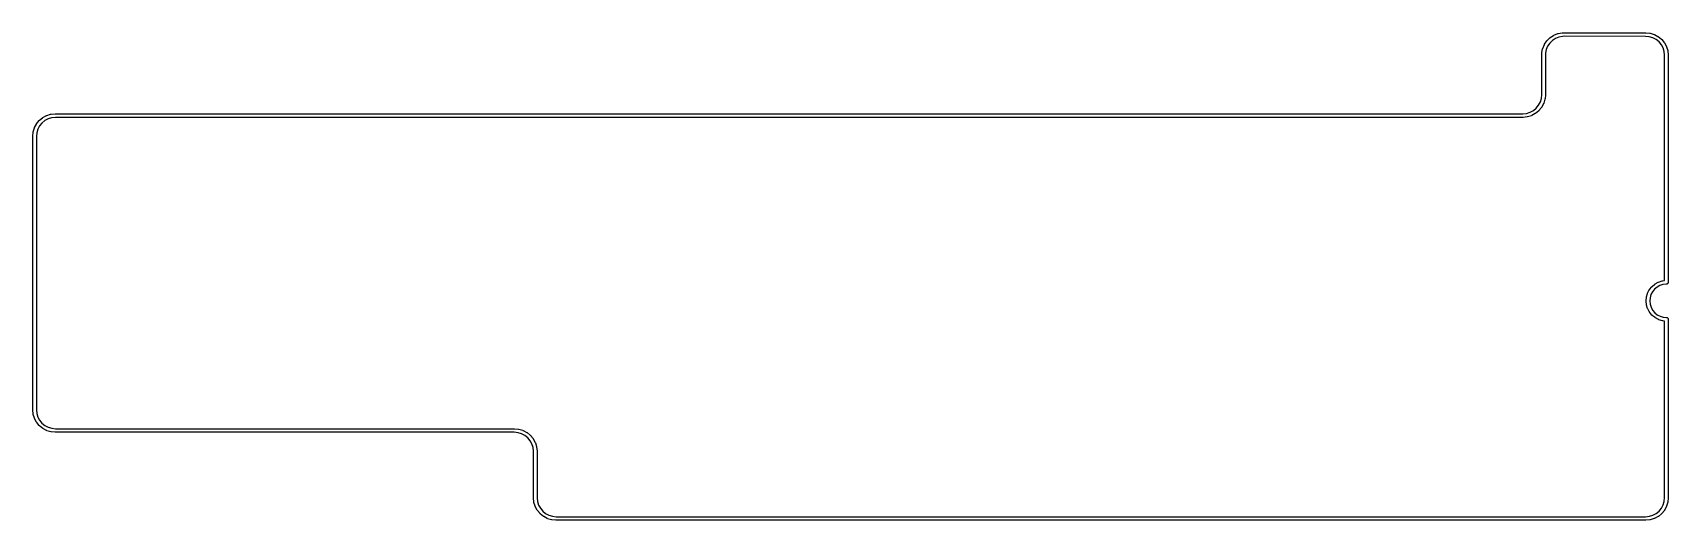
# Model space of a CAD drawing. Extents: x 74.2 to 163.8, y -90.1 to -63.4.
import ezdxf

# ---------------------------------------------------------------- set-up
doc = ezdxf.new("R2010")
doc.units = 0
doc.layers.add('BLACK', color=7, linetype='CONTINUOUS')

msp = doc.modelspace()

# ---------------------------------------------------------------- linework, layer by layer
at = {"layer": 'BLACK', "linetype": 'CONTINUOUS'}
for p, q in [((157.336, -63.6686), (157.523, -63.5462)), ((157.523, -63.5462), (157.524, -63.5455)), ((157.523, -63.5462), (157.523, -63.5462)), ((157.523, -63.5462), (157.523, -63.5462)), ((157.524, -63.5455), (157.532, -63.5414)), ((157.532, -63.5414), (157.54, -63.5372)), ((157.54, -63.5372), (157.747, -63.4534)), ((157.747, -63.4534), (157.748, -63.4529)), ((157.747, -63.4534), (157.747, -63.4534)), ((157.747, -63.4534), (157.747, -63.4534)), ((157.748, -63.4529), (157.757, -63.4504)), ((157.757, -63.4504), (157.765, -63.4479)), ((157.765, -63.4479), (157.984, -63.4058)), ((158.015, -63.6036), (157.813, -63.6424)), ((157.984, -63.4058), (157.986, -63.4056)), ((157.986, -63.4056), (157.992, -63.4051)), ((157.992, -63.4051), (157.999, -63.4041)), ((157.999, -63.4041), (158.101, -63.3994)), ((158.11, -63.5992), (158.015, -63.6036)), ((158.101, -63.3994), (158.103, -63.3992)), ((158.103, -63.3992), (162.565, -63.4)), ((162.555, -63.6), (158.11, -63.5992)), ((162.762, -63.6203), (162.555, -63.6)), ((162.565, -63.4), (162.57, -63.4005)), ((162.57, -63.4005), (162.57, -63.4005)), ((162.57, -63.4005), (162.792, -63.4222)), ((162.957, -63.6791), (162.762, -63.6203)), ((162.792, -63.4222), (162.793, -63.4224)), ((162.793, -63.4224), (162.802, -63.4243)), ((162.802, -63.4243), (162.811, -63.426)), ((162.811, -63.426), (163.024, -63.4905)), ((163.024, -63.4905), (163.024, -63.4905)), ((163.024, -63.4905), (163.026, -63.4909)), ((163.026, -63.4909), (163.034, -63.4945)), ((163.034, -63.4945), (163.043, -63.4979)), ((163.043, -63.4979), (163.239, -63.6027)), ((163.239, -63.6027), (163.239, -63.6027)), ((163.239, -63.6027), (163.239, -63.6027)), ((163.239, -63.6027), (163.241, -63.6033)), ((163.241, -63.6033), (163.248, -63.6085)), ((163.248, -63.6085), (163.256, -63.6135)), ((163.256, -63.6135), (163.429, -63.7545)), ((156.872, -64.5111), (156.873, -64.4964)), ((156.872, -66.7971), (156.872, -64.5111)), ((156.873, -64.4964), (156.875, -64.4911)), ((156.875, -64.4911), (156.92, -64.2771)), ((156.92, -64.277), (156.921, -64.2757)), ((156.92, -64.2771), (156.92, -64.277)), ((156.92, -64.2771), (156.92, -64.2771)), ((156.921, -64.2757), (156.923, -64.2671)), ((156.923, -64.2671), (156.926, -64.2585)), ((156.926, -64.2585), (157.014, -64.0533)), ((157.014, -64.052), (157.019, -64.0442)), ((157.014, -64.0533), (157.014, -64.052)), ((157.019, -64.0442), (157.023, -64.0362)), ((157.023, -64.0362), (157.149, -63.852)), ((157.114, -64.328), (157.072, -64.5265)), ((157.194, -64.1409), (157.114, -64.328)), ((157.149, -63.852), (157.15, -63.8509)), ((157.15, -63.8509), (157.156, -63.844)), ((157.156, -63.844), (157.162, -63.8371)), ((157.162, -63.8371), (157.321, -63.6808)), ((157.309, -63.9729), (157.194, -64.1409)), ((157.454, -63.8304), (157.309, -63.9729)), ((157.321, -63.6808), (157.322, -63.6798)), ((157.321, -63.6808), (157.321, -63.6808)), ((157.321, -63.6808), (157.321, -63.6808)), ((157.322, -63.6798), (157.329, -63.6743)), ((157.329, -63.6743), (157.336, -63.6686)), ((157.624, -63.7188), (157.454, -63.8304)), ((157.813, -63.6424), (157.624, -63.7188)), ((163.137, -63.7747), (162.957, -63.6791)), ((163.295, -63.9033), (163.137, -63.7747)), ((163.424, -64.06), (163.295, -63.9033)), ((163.521, -64.239), (163.424, -64.06)), ((163.429, -63.7545), (163.43, -63.7554)), ((163.43, -63.7554), (163.436, -63.7618)), ((163.436, -63.7618), (163.442, -63.7682)), ((163.442, -63.7682), (163.585, -63.9401)), ((163.581, -64.4334), (163.521, -64.239)), ((163.603, -64.6404), (163.581, -64.4334)), ((163.585, -63.9401), (163.586, -63.9412)), ((163.586, -63.9412), (163.59, -63.9488)), ((163.59, -63.9488), (163.596, -63.9563)), ((163.596, -63.9563), (163.702, -64.1525)), ((163.702, -64.1525), (163.702, -64.1537)), ((163.702, -64.1537), (163.706, -64.1621)), ((163.706, -64.1621), (163.709, -64.1705)), ((163.709, -64.1705), (163.775, -64.3836)), ((163.775, -64.3836), (163.776, -64.3849)), ((163.776, -64.3849), (163.777, -64.3939)), ((163.777, -64.3939), (163.779, -64.4027)), ((163.779, -64.4027), (163.802, -64.6246)), ((157.072, -64.5265), (157.072, -66.8069)), ((163.603, -64.6431), (163.603, -64.6404)), ((163.603, -76.9981), (163.603, -64.6431)), ((163.802, -64.6246), (163.803, -64.626)), ((163.803, -64.626), (163.803, -64.6303)), ((163.803, -64.6303), (163.803, -64.6347)), ((163.803, -64.6347), (163.803, -64.6379)), ((163.803, -64.6379), (163.803, -64.6381)), ((163.803, -64.6381), (163.803, -77.0939)), ((156.697, -67.3789), (156.793, -67.1993)), ((156.793, -67.1993), (156.852, -67.0045)), ((156.852, -67.0045), (156.872, -66.7971)), ((157.046, -67.0529), (156.981, -67.2665)), ((157.048, -67.044), (157.046, -67.0529)), ((157.05, -67.0352), (157.048, -67.044)), ((157.072, -66.8118), (157.05, -67.0338)), ((157.05, -67.0338), (157.05, -67.0352)), ((157.072, -66.8069), (157.072, -66.8117)), ((157.072, -66.8117), (157.072, -66.8118)), ((74.5632, -68.2056), (74.7351, -68.0634)), ((74.7351, -68.0634), (74.7362, -68.0625)), ((74.7362, -68.0625), (74.7438, -68.0575)), ((74.7438, -68.0575), (74.7513, -68.0524)), ((74.7513, -68.0524), (74.9475, -67.9463)), ((74.9475, -67.9463), (74.9487, -67.9457)), ((74.9487, -67.9457), (74.9571, -67.9423)), ((74.9571, -67.9423), (74.9655, -67.9388)), ((74.9655, -67.9388), (75.1786, -67.8728)), ((75.2284, -68.0668), (75.034, -68.1269)), ((75.1786, -67.8728), (75.1799, -67.8724)), ((75.1799, -67.8724), (75.1889, -67.8707)), ((75.1889, -67.8707), (75.1977, -67.8689)), ((75.1977, -67.8689), (75.4196, -67.8456)), ((75.4354, -68.045), (75.2284, -68.0668)), ((75.4196, -67.8456), (75.421, -67.8454)), ((75.421, -67.8454), (75.4253, -67.8455)), ((75.4253, -67.8455), (75.4297, -67.845)), ((75.4297, -67.845), (75.4329, -67.845)), ((75.4329, -67.845), (75.4331, -67.845)), ((75.4331, -67.845), (155.829, -67.845)), ((75.4381, -68.045), (75.4354, -68.045)), ((155.834, -68.045), (75.4381, -68.045)), ((155.829, -67.845), (155.832, -67.845)), ((155.832, -67.845), (156.039, -67.8232)), ((155.837, -68.045), (155.834, -68.045)), ((155.834, -68.045), (155.834, -68.045)), ((155.842, -68.0445), (155.837, -68.045)), ((155.846, -68.0446), (155.842, -68.0445)), ((155.847, -68.0444), (155.846, -68.0446)), ((156.069, -68.0211), (155.847, -68.0444)), ((156.039, -67.8232), (156.233, -67.7631)), ((156.078, -68.0193), (156.069, -68.0211)), ((156.087, -68.0176), (156.078, -68.0193)), ((156.088, -68.0172), (156.087, -68.0176)), ((156.302, -67.9512), (156.088, -68.0172)), ((156.233, -67.7631), (156.412, -67.6663)), ((156.31, -67.9477), (156.302, -67.9512)), ((156.318, -67.9443), (156.31, -67.9477)), ((156.319, -67.9437), (156.318, -67.9443)), ((156.516, -67.8376), (156.319, -67.9437)), ((156.319, -67.9437), (156.319, -67.9437)), ((156.319, -67.9437), (156.319, -67.9437)), ((156.412, -67.6663), (156.569, -67.5366)), ((156.523, -67.8324), (156.516, -67.8376)), ((156.531, -67.8275), (156.523, -67.8324)), ((156.532, -67.8267), (156.531, -67.8275)), ((156.704, -67.6844), (156.532, -67.8266)), ((156.532, -67.8266), (156.532, -67.8266)), ((156.532, -67.8266), (156.532, -67.8267)), ((156.569, -67.5366), (156.697, -67.3789)), ((156.71, -67.678), (156.704, -67.6844)), ((156.717, -67.6717), (156.71, -67.678)), ((156.718, -67.6706), (156.717, -67.6717)), ((156.859, -67.4977), (156.718, -67.6706)), ((156.718, -67.6706), (156.718, -67.6706)), ((156.718, -67.6706), (156.718, -67.6706)), ((156.864, -67.4902), (156.859, -67.4977)), ((156.869, -67.4827), (156.864, -67.4902)), ((156.974, -67.2845), (156.869, -67.4815)), ((156.869, -67.4815), (156.869, -67.4827)), ((156.978, -67.2761), (156.974, -67.2845)), ((156.981, -67.2678), (156.978, -67.2761)), ((156.981, -67.2665), (156.981, -67.2678)), ((74.1955, -69.0782), (74.2172, -68.8562)), ((74.2172, -68.8562), (74.2174, -68.8548)), ((74.2174, -68.8548), (74.2193, -68.846)), ((74.2193, -68.846), (74.221, -68.8371)), ((74.221, -68.8371), (74.2855, -68.6235)), ((74.2855, -68.6235), (74.2859, -68.6222)), ((74.2859, -68.6222), (74.2895, -68.6139)), ((74.2895, -68.6139), (74.2929, -68.6055)), ((74.2929, -68.6055), (74.3977, -68.4085)), ((74.4153, -68.8855), (74.395, -69.0929)), ((74.3977, -68.4085), (74.3983, -68.4073)), ((74.3977, -68.4085), (74.3977, -68.4085)), ((74.3977, -68.4085), (74.3977, -68.4085)), ((74.3983, -68.4073), (74.4035, -68.3998)), ((74.4035, -68.3998), (74.4085, -68.3923)), ((74.4085, -68.3923), (74.5495, -68.2194)), ((74.4741, -68.6907), (74.4153, -68.8855)), ((74.5697, -68.5111), (74.4741, -68.6907)), ((74.5495, -68.2194), (74.5504, -68.2183)), ((74.5504, -68.2183), (74.5568, -68.212)), ((74.5568, -68.212), (74.5632, -68.2056)), ((74.6983, -68.3534), (74.5697, -68.5111)), ((74.855, -68.2237), (74.6983, -68.3534)), ((75.034, -68.1269), (74.855, -68.2237)), ((74.195, -69.0831), (74.1955, -69.0783)), ((74.195, -84.0789), (74.195, -69.0831)), ((74.1955, -69.0783), (74.1955, -69.0782)), ((74.395, -69.0929), (74.395, -84.0739)), ((163.273, -77.0758), (163.462, -77.0159)), ((163.462, -77.0159), (163.463, -77.0155)), ((163.462, -77.0159), (163.462, -77.0159)), ((163.462, -77.0159), (163.462, -77.0159)), ((163.463, -77.0155), (163.472, -77.0137)), ((163.472, -77.0137), (163.481, -77.0118)), ((163.481, -77.0118), (163.603, -76.9981)), ((162.587, -78.103), (162.605, -77.9056)), ((162.605, -77.9055), (162.606, -77.9042)), ((162.605, -77.9056), (162.605, -77.9055)), ((162.605, -77.9056), (162.605, -77.9056)), ((162.606, -77.9042), (162.607, -77.8953)), ((162.607, -77.8953), (162.609, -77.8864)), ((162.609, -77.8864), (162.665, -77.6962)), ((162.665, -77.6948), (162.669, -77.6865)), ((162.665, -77.6962), (162.665, -77.6948)), ((162.665, -77.6962), (162.665, -77.6962)), ((162.665, -77.6962), (162.665, -77.6962)), ((162.669, -77.6865), (162.672, -77.6781)), ((162.672, -77.6781), (162.764, -77.5023)), ((162.764, -77.5023), (162.765, -77.5011)), ((162.765, -77.5011), (162.77, -77.4936)), ((162.77, -77.4936), (162.775, -77.486)), ((162.775, -77.486), (162.899, -77.3315)), ((162.804, -77.9334), (162.788, -78.1114)), ((162.854, -77.762), (162.804, -77.9334)), ((162.937, -77.6037), (162.854, -77.762)), ((162.899, -77.3315), (162.9, -77.3304)), ((162.899, -77.3315), (162.899, -77.3315)), ((162.899, -77.3315), (162.899, -77.3315)), ((162.9, -77.3304), (162.906, -77.3241)), ((162.906, -77.3241), (162.913, -77.3175)), ((162.913, -77.3175), (163.065, -77.1901)), ((163.049, -77.4644), (162.937, -77.6037)), ((163.186, -77.3496), (163.049, -77.4644)), ((163.065, -77.1901), (163.066, -77.1892)), ((163.065, -77.1901), (163.065, -77.1901)), ((163.065, -77.1901), (163.065, -77.1901)), ((163.066, -77.1892), (163.073, -77.1842)), ((163.073, -77.1842), (163.081, -77.1791)), ((163.081, -77.1791), (163.255, -77.0835)), ((163.342, -77.2635), (163.186, -77.3496)), ((163.255, -77.0835), (163.256, -77.0829)), ((163.255, -77.0835), (163.255, -77.0835)), ((163.255, -77.0835), (163.255, -77.0835)), ((163.256, -77.0829), (163.264, -77.0794)), ((163.264, -77.0794), (163.273, -77.0758)), ((163.513, -77.2095), (163.342, -77.2635)), ((163.695, -77.1891), (163.513, -77.2095)), ((163.698, -77.189), (163.695, -77.1891)), ((163.703, -77.1895), (163.698, -77.189)), ((163.723, -77.1876), (163.703, -77.1895)), ((163.741, -77.1818), (163.723, -77.1876)), ((163.759, -77.1725), (163.741, -77.1818)), ((163.774, -77.1601), (163.759, -77.1725)), ((163.787, -77.1448), (163.774, -77.1601)), ((163.796, -77.1275), (163.787, -77.1448)), ((163.802, -77.1086), (163.796, -77.1275)), ((163.803, -77.0939), (163.802, -77.1086)), ((162.588, -78.1121), (162.587, -78.103)), ((162.587, -78.1212), (162.588, -78.1121)), ((162.588, -78.1225), (162.587, -78.1212)), ((162.588, -78.1226), (162.588, -78.1225)), ((162.588, -78.1225), (162.588, -78.1225)), ((162.608, -78.3197), (162.588, -78.1226)), ((162.61, -78.3286), (162.608, -78.3197)), ((162.612, -78.3375), (162.61, -78.3286)), ((162.612, -78.3389), (162.612, -78.3375)), ((162.671, -78.5283), (162.612, -78.3389)), ((162.674, -78.5367), (162.671, -78.5283)), ((162.678, -78.545), (162.674, -78.5367)), ((162.678, -78.5463), (162.678, -78.545)), ((162.773, -78.7207), (162.678, -78.5463)), ((162.778, -78.7283), (162.773, -78.7207)), ((162.783, -78.7358), (162.778, -78.7283)), ((162.784, -78.7369), (162.783, -78.7358)), ((162.91, -78.8897), (162.784, -78.7369)), ((162.784, -78.7369), (162.784, -78.7369)), ((162.784, -78.7369), (162.784, -78.7369)), ((162.788, -78.1114), (162.806, -78.2891)), ((162.806, -78.2891), (162.859, -78.4598)), ((162.859, -78.4598), (162.944, -78.617)), ((162.944, -78.617), (163.058, -78.7546)), ((163.058, -78.7546), (163.196, -78.8676)), ((162.916, -78.8961), (162.91, -78.8897)), ((162.923, -78.9025), (162.916, -78.8961)), ((162.924, -78.9034), (162.923, -78.9025)), ((163.078, -79.0287), (162.924, -78.9034)), ((162.924, -78.9034), (162.924, -78.9034)), ((162.924, -78.9034), (162.924, -78.9034)), ((163.085, -79.0338), (163.078, -79.0287)), ((163.093, -79.0389), (163.085, -79.0338)), ((163.094, -79.0395), (163.093, -79.0389)), ((163.269, -79.1326), (163.094, -79.0395)), ((163.094, -79.0395), (163.094, -79.0395)), ((163.094, -79.0395), (163.094, -79.0395)), ((163.196, -78.8676), (163.354, -78.9514)), ((163.277, -79.1361), (163.269, -79.1326)), ((163.286, -79.1397), (163.277, -79.1361)), ((163.287, -79.1401), (163.286, -79.1397)), ((163.477, -79.1974), (163.287, -79.1401)), ((163.287, -79.1401), (163.287, -79.1401)), ((163.354, -78.9514), (163.525, -79.0031)), ((163.486, -79.1991), (163.477, -79.1974)), ((163.495, -79.201), (163.486, -79.1991)), ((163.496, -79.2012), (163.495, -79.201)), ((163.603, -79.2117), (163.496, -79.2012)), ((163.525, -79.0031), (163.703, -79.0205)), ((163.603, -88.8951), (163.603, -79.2117)), ((163.703, -79.0205), (163.703, -79.0205)), ((163.703, -79.0205), (163.71, -79.0212)), ((163.71, -79.0212), (163.713, -79.0215)), ((163.713, -79.0215), (163.713, -79.0215)), ((163.713, -79.0215), (163.723, -79.0224)), ((163.723, -79.0224), (163.741, -79.0282)), ((163.741, -79.0282), (163.759, -79.0375)), ((163.759, -79.0375), (163.774, -79.0499)), ((163.774, -79.0499), (163.787, -79.0652)), ((163.787, -79.0652), (163.796, -79.0825)), ((163.796, -79.0825), (163.802, -79.1014)), ((163.802, -79.1014), (163.803, -79.1161)), ((163.803, -79.1161), (163.803, -88.9049)), ((74.195, -84.0791), (74.195, -84.0789)), ((74.195, -84.0823), (74.195, -84.0791)), ((74.1955, -84.0867), (74.195, -84.0823)), ((74.1954, -84.091), (74.1955, -84.0867)), ((74.1956, -84.0924), (74.1954, -84.091)), ((74.2189, -84.3143), (74.1956, -84.0924)), ((74.395, -84.0739), (74.395, -84.0766)), ((74.395, -84.0766), (74.4168, -84.2836)), ((74.2207, -84.3232), (74.2189, -84.3143)), ((74.2224, -84.3321), (74.2207, -84.3232)), ((74.2228, -84.3334), (74.2224, -84.3321)), ((74.2888, -84.5465), (74.2228, -84.3334)), ((74.2923, -84.5549), (74.2888, -84.5465)), ((74.2957, -84.5633), (74.2923, -84.5549)), ((74.2963, -84.5645), (74.2957, -84.5633)), ((74.4024, -84.7607), (74.2963, -84.5645)), ((74.4076, -84.7683), (74.4024, -84.7607)), ((74.4125, -84.7758), (74.4076, -84.7683)), ((74.4133, -84.7769), (74.4125, -84.7758)), ((74.4134, -84.7769), (74.4133, -84.7769)), ((74.5556, -84.9488), (74.4134, -84.7769)), ((74.4134, -84.7769), (74.4134, -84.7769)), ((74.4168, -84.2836), (74.4769, -84.478)), ((74.4769, -84.478), (74.5737, -84.657)), ((74.562, -84.9552), (74.5556, -84.9488)), ((74.5683, -84.9616), (74.562, -84.9552)), ((74.5694, -84.9625), (74.5683, -84.9616)), ((74.7423, -85.1035), (74.5694, -84.9625)), ((74.5694, -84.9625), (74.5694, -84.9625)), ((74.5694, -84.9625), (74.5694, -84.9625)), ((74.5737, -84.657), (74.7034, -84.8137)), ((74.7034, -84.8137), (74.8611, -84.9423)), ((74.7498, -85.1085), (74.7423, -85.1035)), ((74.7573, -85.1137), (74.7498, -85.1085)), ((74.7585, -85.1143), (74.7573, -85.1137)), ((74.9555, -85.2191), (74.7585, -85.1143)), ((74.8611, -84.9423), (75.0407, -85.0379)), ((75.0407, -85.0379), (75.2355, -85.0967)), ((75.2355, -85.0967), (75.4429, -85.117)), ((75.4429, -85.117), (100.589, -85.117)), ((100.589, -85.117), (100.594, -85.1175)), ((100.594, -85.1175), (100.594, -85.1175)), ((100.594, -85.1175), (100.816, -85.1392)), ((74.9639, -85.2225), (74.9555, -85.2191)), ((74.9722, -85.2261), (74.9639, -85.2225)), ((74.9735, -85.2265), (74.9722, -85.2261)), ((75.1871, -85.291), (74.9735, -85.2265)), ((74.9735, -85.2265), (74.9735, -85.2265)), ((75.196, -85.2927), (75.1871, -85.291)), ((75.2048, -85.2946), (75.196, -85.2927)), ((75.2062, -85.2948), (75.2048, -85.2946)), ((75.4282, -85.3165), (75.2062, -85.2948)), ((75.2062, -85.2948), (75.2062, -85.2948)), ((75.4283, -85.3165), (75.4282, -85.3165)), ((75.4331, -85.317), (75.4283, -85.3165)), ((100.579, -85.317), (75.4331, -85.317)), ((100.786, -85.3373), (100.579, -85.317)), ((100.981, -85.3961), (100.786, -85.3373)), ((100.816, -85.1392), (100.817, -85.1394)), ((100.817, -85.1394), (100.826, -85.1413)), ((100.826, -85.1413), (100.835, -85.143)), ((100.835, -85.143), (101.048, -85.2075)), ((101.161, -85.4917), (100.981, -85.3961)), ((101.048, -85.2075), (101.048, -85.2075)), ((101.048, -85.2075), (101.05, -85.2079)), ((101.05, -85.2079), (101.058, -85.2115)), ((101.058, -85.2115), (101.067, -85.2149)), ((101.067, -85.2149), (101.263, -85.3197)), ((101.319, -85.6203), (101.161, -85.4917)), ((101.263, -85.3197), (101.263, -85.3197)), ((101.263, -85.3197), (101.263, -85.3197)), ((101.263, -85.3197), (101.265, -85.3203)), ((101.265, -85.3203), (101.272, -85.3255)), ((101.272, -85.3255), (101.28, -85.3305)), ((101.28, -85.3305), (101.453, -85.4715)), ((101.448, -85.777), (101.319, -85.6203)), ((101.545, -85.956), (101.448, -85.777)), ((101.453, -85.4715), (101.454, -85.4724)), ((101.454, -85.4724), (101.46, -85.4788)), ((101.46, -85.4788), (101.466, -85.4852)), ((101.466, -85.4852), (101.609, -85.6571)), ((101.605, -86.1504), (101.545, -85.956)), ((101.609, -85.6571), (101.61, -85.6582)), ((101.61, -85.6582), (101.614, -85.6658)), ((101.614, -85.6658), (101.62, -85.6733)), ((101.62, -85.6733), (101.726, -85.8695)), ((101.726, -85.8695), (101.726, -85.8707)), ((101.726, -85.8707), (101.73, -85.8791)), ((101.73, -85.8791), (101.733, -85.8875)), ((101.733, -85.8875), (101.799, -86.1006)), ((101.627, -86.3574), (101.605, -86.1504)), ((101.627, -86.3601), (101.627, -86.3574)), ((101.627, -88.9049), (101.627, -86.3601)), ((101.799, -86.1006), (101.8, -86.1019)), ((101.8, -86.1019), (101.801, -86.1109)), ((101.801, -86.1109), (101.803, -86.1197)), ((101.803, -86.1197), (101.826, -86.3416)), ((101.826, -86.3416), (101.827, -86.343)), ((101.827, -86.343), (101.827, -86.3473)), ((101.827, -86.3473), (101.827, -86.3517)), ((101.827, -86.3517), (101.827, -86.3549)), ((101.827, -86.3549), (101.827, -86.3551)), ((101.827, -86.3551), (101.827, -88.8999)), ((101.627, -88.9051), (101.627, -88.9049)), ((101.627, -88.9083), (101.627, -88.9051)), ((101.627, -88.9127), (101.627, -88.9083)), ((101.627, -88.917), (101.627, -88.9127)), ((101.628, -88.9184), (101.627, -88.917)), ((101.651, -89.1403), (101.628, -88.9184)), ((101.653, -89.1492), (101.651, -89.1403)), ((101.654, -89.1581), (101.653, -89.1492)), ((101.655, -89.1594), (101.654, -89.1581)), ((101.721, -89.3725), (101.655, -89.1594)), ((101.724, -89.3809), (101.721, -89.3725)), ((101.728, -89.3893), (101.724, -89.3809)), ((101.728, -89.3905), (101.728, -89.3893)), ((101.834, -89.5867), (101.728, -89.3905)), ((101.827, -88.8999), (101.827, -88.9026)), ((101.827, -88.9026), (101.849, -89.1096)), ((101.84, -89.5943), (101.834, -89.5867)), ((101.844, -89.6018), (101.84, -89.5943)), ((101.845, -89.6029), (101.844, -89.6018)), ((101.988, -89.7748), (101.845, -89.6029)), ((101.845, -89.6029), (101.845, -89.6029)), ((101.845, -89.6029), (101.845, -89.6029)), ((101.849, -89.1096), (101.909, -89.304)), ((101.909, -89.304), (102.006, -89.483)), ((102.006, -89.483), (102.135, -89.6397)), ((163.3, -89.6346), (163.428, -89.4769)), ((163.428, -89.4769), (163.524, -89.2973)), ((163.59, -89.5957), (163.449, -89.7686)), ((163.524, -89.2973), (163.583, -89.1025)), ((163.583, -89.1025), (163.603, -88.8951)), ((163.595, -89.5882), (163.59, -89.5957)), ((163.6, -89.5807), (163.595, -89.5882)), ((163.705, -89.3825), (163.6, -89.5795)), ((163.6, -89.5795), (163.6, -89.5807)), ((163.709, -89.3741), (163.705, -89.3825)), ((163.712, -89.3658), (163.709, -89.3741)), ((163.777, -89.1509), (163.712, -89.3645)), ((163.712, -89.3645), (163.712, -89.3658)), ((163.779, -89.142), (163.777, -89.1509)), ((163.781, -89.1332), (163.779, -89.142)), ((163.803, -88.9098), (163.781, -89.1318)), ((163.781, -89.1318), (163.781, -89.1332)), ((163.803, -88.9049), (163.803, -88.9097)), ((163.803, -88.9097), (163.803, -88.9098)), ((101.994, -89.7812), (101.988, -89.7748)), ((102, -89.7876), (101.994, -89.7812)), ((102.001, -89.7885), (102, -89.7876)), ((102.174, -89.9295), (102.001, -89.7885)), ((102.001, -89.7885), (102.001, -89.7885)), ((102.001, -89.7885), (102.001, -89.7885)), ((102.135, -89.6397), (102.293, -89.7683)), ((102.182, -89.9345), (102.174, -89.9295)), ((102.189, -89.9397), (102.182, -89.9345)), ((102.191, -89.9403), (102.189, -89.9397)), ((102.387, -90.0451), (102.191, -89.9403)), ((102.293, -89.7683), (102.473, -89.8639)), ((102.396, -90.0485), (102.387, -90.0451)), ((102.404, -90.0521), (102.396, -90.0485)), ((102.406, -90.0525), (102.404, -90.0521)), ((102.619, -90.117), (102.406, -90.0525)), ((102.406, -90.0525), (102.406, -90.0525)), ((102.473, -89.8639), (102.668, -89.9227)), ((102.628, -90.1187), (102.619, -90.117)), ((102.637, -90.1206), (102.628, -90.1187)), ((102.638, -90.1208), (102.637, -90.1206)), ((102.86, -90.1425), (102.638, -90.1208)), ((102.638, -90.1208), (102.638, -90.1208)), ((102.668, -89.9227), (102.875, -89.943)), ((102.865, -90.143), (102.86, -90.1425)), ((102.86, -90.1425), (102.86, -90.1425)), ((162.565, -90.143), (102.865, -90.143)), ((102.875, -89.943), (162.56, -89.943)), ((162.56, -89.943), (162.563, -89.943)), ((162.563, -89.943), (162.77, -89.9212)), ((162.568, -90.143), (162.565, -90.143)), ((162.565, -90.143), (162.565, -90.143)), ((162.573, -90.1425), (162.568, -90.143)), ((162.577, -90.1426), (162.573, -90.1425)), ((162.578, -90.1424), (162.577, -90.1426)), ((162.8, -90.1191), (162.578, -90.1424)), ((162.77, -89.9212), (162.964, -89.8611)), ((162.809, -90.1173), (162.8, -90.1191)), ((162.818, -90.1156), (162.809, -90.1173)), ((162.819, -90.1152), (162.818, -90.1156)), ((163.033, -90.0492), (162.819, -90.1152)), ((162.964, -89.8611), (163.143, -89.7643)), ((163.041, -90.0457), (163.033, -90.0492)), ((163.049, -90.0423), (163.041, -90.0457)), ((163.05, -90.0417), (163.049, -90.0423)), ((163.247, -89.9356), (163.05, -90.0417)), ((163.05, -90.0417), (163.05, -90.0417)), ((163.05, -90.0417), (163.05, -90.0417)), ((163.143, -89.7643), (163.3, -89.6346)), ((163.254, -89.9304), (163.247, -89.9356)), ((163.262, -89.9255), (163.254, -89.9304)), ((163.263, -89.9247), (163.262, -89.9255)), ((163.435, -89.7824), (163.263, -89.9246)), ((163.263, -89.9246), (163.263, -89.9246)), ((163.263, -89.9246), (163.263, -89.9247)), ((163.441, -89.776), (163.435, -89.7824)), ((163.448, -89.7697), (163.441, -89.776)), ((163.449, -89.7686), (163.448, -89.7697)), ((163.449, -89.7686), (163.449, -89.7686)), ((163.449, -89.7686), (163.449, -89.7686))]:
    msp.add_line(p, q, dxfattribs=at)

doc.saveas('drawing.dxf')
